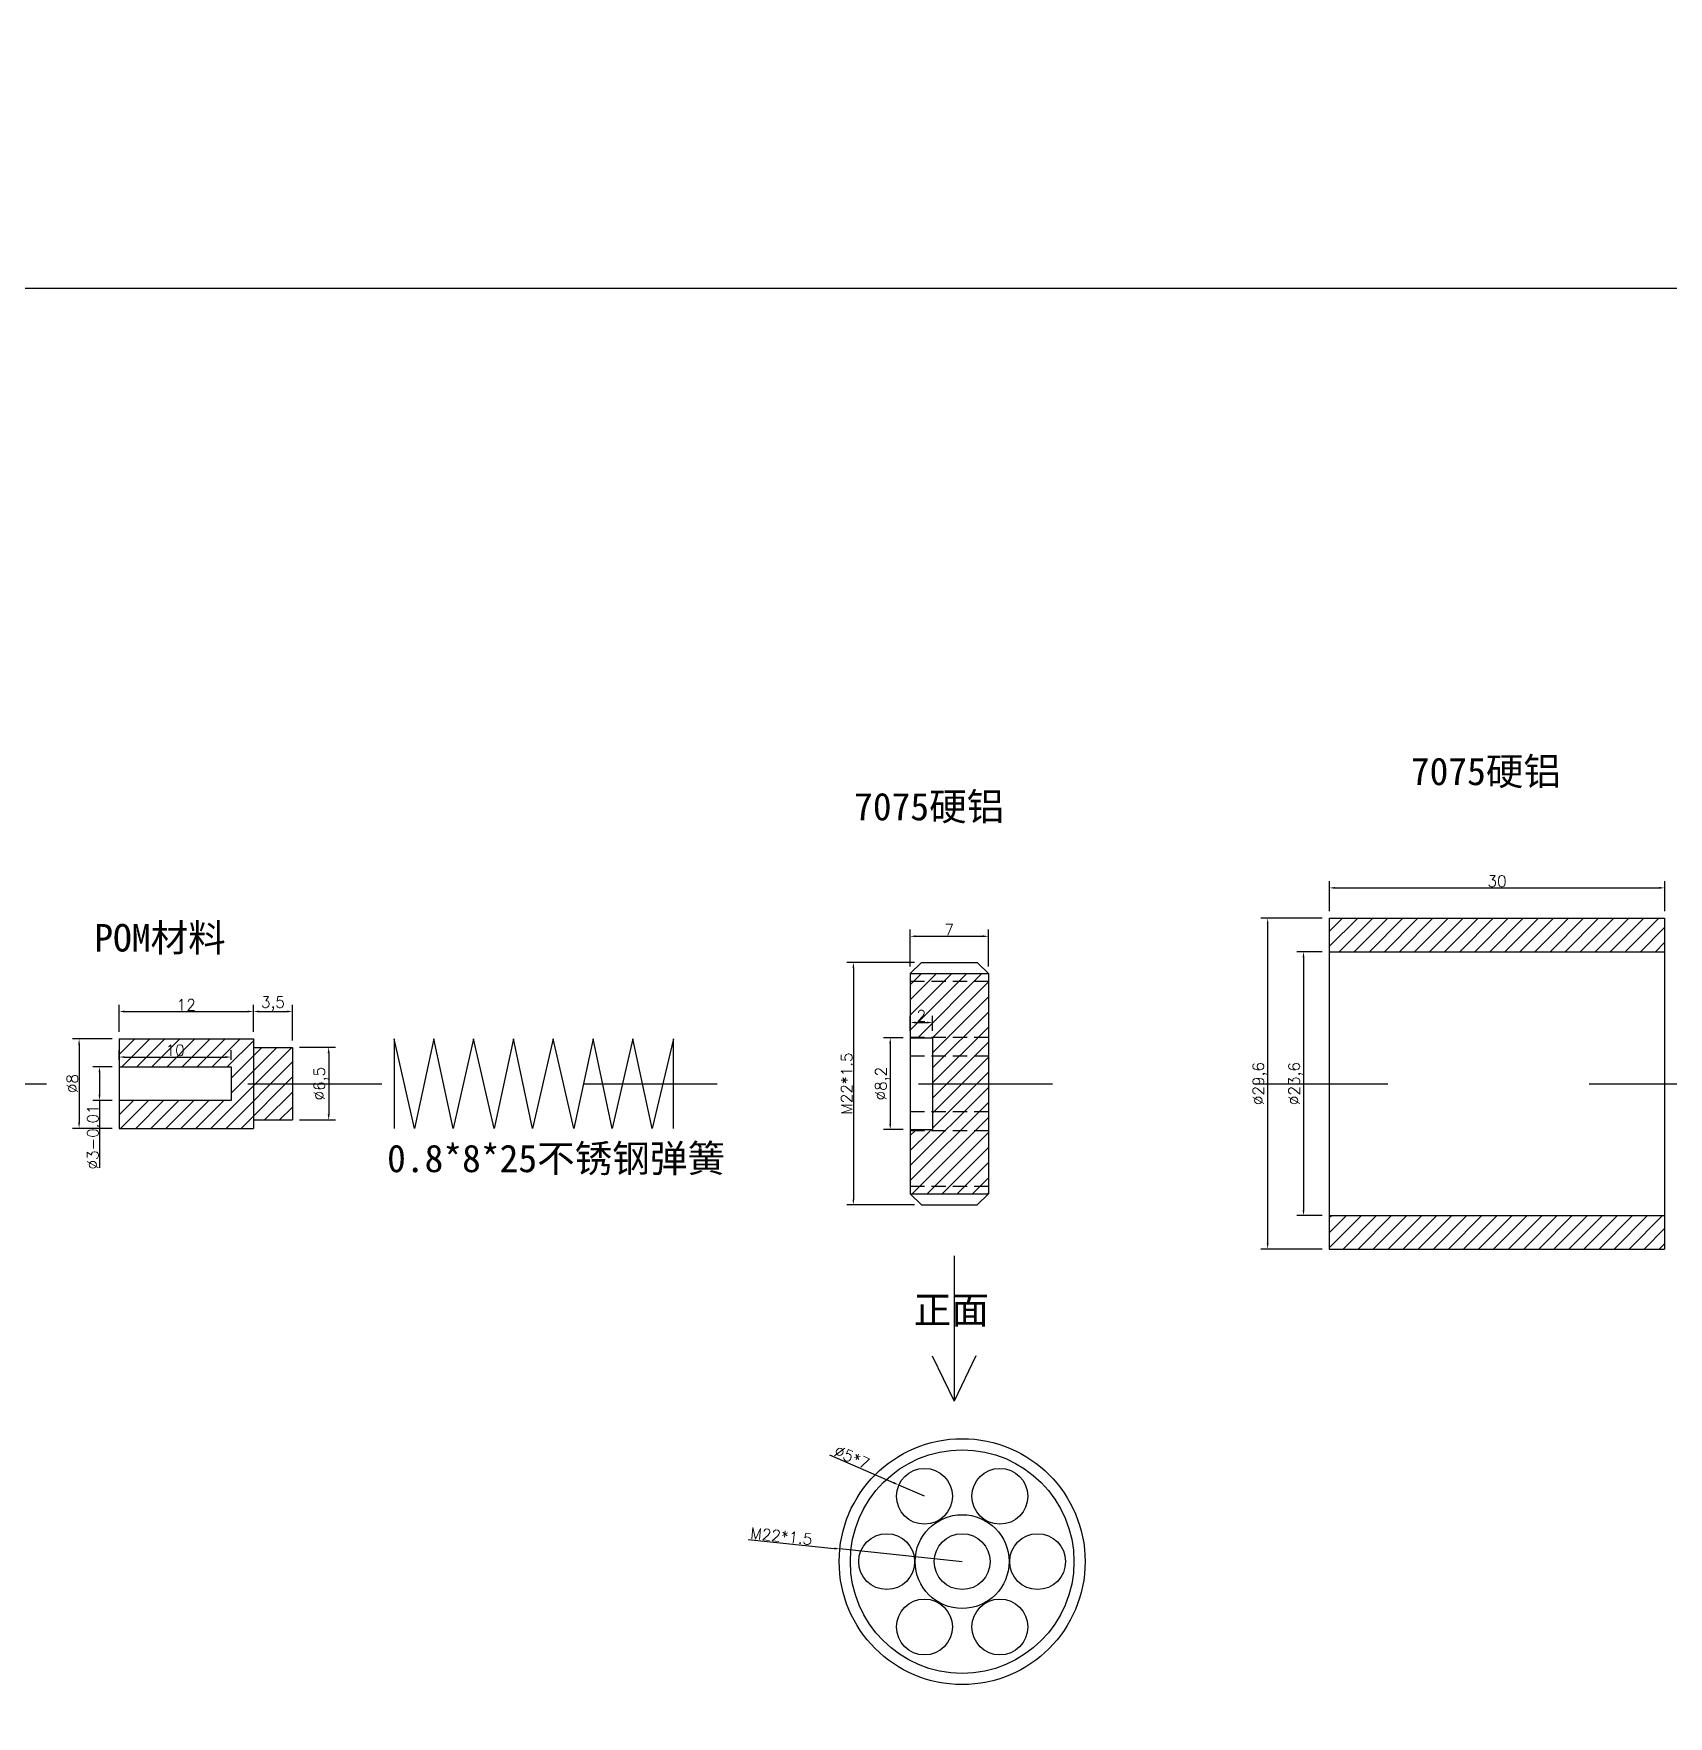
# Model space of a CAD drawing. Header units: millimetres. Extents: x 6817 to 10425, y -2870 to -164.
# Drawn here: x 9709.9 to 9856.1, y -1821.7 to -1671.2 of the extents above; entities that cross this region are included whole.
import ezdxf

# ---------------------------------------------------------------- set-up
doc = ezdxf.new("R2010")
doc.units = ezdxf.units.MM
doc.linetypes.add('ACAD_ISO03W100', pattern=[30, 12, -18])
doc.linetypes.add('HIDDEN', pattern=[9.525, 6.35, -3.175])
doc.layers.add('图层2', color=108, linetype='Continuous')
doc.styles.get("Standard").update_dxf_attribs({"font": 'txt', "bigfont": 'gbcbig.shx'})
doc.dimstyles.new('ISO-25', dxfattribs={"dimtxt": 1, "dimasz": 0.5, "dimexe": 0.6, "dimexo": 0.625, "dimgap": 0.1, "dimtad": 1, "dimtxsty": 'Standard', "dimcen": 2.5, "dimadec": 0, "dimazin": 0, "dimtfac": 1, "dimtmove": 0, "dimatfit": 3, "dimfxl": 1, "dimarcsym": 0})

# ---------------------------------------------------------------- blocks, each defined once
blk = doc.blocks.new('*D415')
at = {"layer": 'Defpoints', "color": 0, "linetype": 'ByBlock', "transparency": 16777216}
for p in [(9717.56, -1763.64), (9715.8, -1766.64), (9717.56, -1766.64)]:
    blk.add_point(p, dxfattribs=at)
at = {"layer": '图层2', "color": 0, "linetype": 'ByBlock', "lineweight": -2, "transparency": 16777216}
for p, q in [((9716.93, -1763.64), (9715.2, -1763.64)), ((9715.8, -1764.14), (9715.8, -1766.14)), ((9716.93, -1766.64), (9715.2, -1766.64)), ((9715.8, -1766.64), (9715.8, -1772.68))]:
    blk.add_line(p, q, dxfattribs=at)
at = {"layer": '图层2', "color": 0, "linetype": 'ByBlock', "transparency": 16777216}
for points in [[(9715.71, -1764.14), (9715.88, -1764.14), (9715.8, -1763.64)], [(9715.71, -1766.14), (9715.88, -1766.14), (9715.8, -1766.64)]]:
    blk.add_solid(points, dxfattribs=at)
at = {"layer": '图层2', "color": 0, "linetype": 'ByBlock', "transparency": 16777216, "insert": (9715.2, -1769.91), "char_height": 1, "attachment_point": 5, "rotation": 90}
blk.add_mtext('%%C3-0.01', dxfattribs=at)
blk = doc.blocks.new('*D416')
at = {"layer": 'Defpoints', "color": 0, "linetype": 'ByBlock', "transparency": 16777216}
for p in [(9717.56, -1761.14), (9713.97, -1769.14), (9717.56, -1769.14)]:
    blk.add_point(p, dxfattribs=at)
at = {"layer": '图层2', "color": 0, "linetype": 'ByBlock', "lineweight": -2, "transparency": 16777216}
for p, q in [((9716.93, -1761.14), (9713.37, -1761.14)), ((9713.97, -1761.64), (9713.97, -1768.64)), ((9716.93, -1769.14), (9713.37, -1769.14))]:
    blk.add_line(p, q, dxfattribs=at)
at = {"layer": '图层2', "color": 0, "linetype": 'ByBlock', "transparency": 16777216}
for points in [[(9713.89, -1761.64), (9714.05, -1761.64), (9713.97, -1761.14)], [(9713.89, -1768.64), (9714.05, -1768.64), (9713.97, -1769.14)]]:
    blk.add_solid(points, dxfattribs=at)
at = {"layer": '图层2', "color": 0, "linetype": 'ByBlock', "transparency": 16777216, "insert": (9713.37, -1765.14), "char_height": 1, "attachment_point": 5, "rotation": 90}
blk.add_mtext('%%C8', dxfattribs=at)
blk = doc.blocks.new('*D417')
at = {"layer": 'Defpoints', "color": 0, "linetype": 'ByBlock', "transparency": 16777216}
for p in [(9733.06, -1761.89), (9733.06, -1768.39), (9736.3, -1768.39)]:
    blk.add_point(p, dxfattribs=at)
at = {"layer": '图层2', "color": 0, "linetype": 'ByBlock', "lineweight": -2, "transparency": 16777216}
for p, q in [((9733.68, -1761.89), (9736.9, -1761.89)), ((9736.3, -1762.39), (9736.3, -1767.89)), ((9733.68, -1768.39), (9736.9, -1768.39))]:
    blk.add_line(p, q, dxfattribs=at)
at = {"layer": '图层2', "color": 0, "linetype": 'ByBlock', "transparency": 16777216}
for points in [[(9736.21, -1762.39), (9736.38, -1762.39), (9736.3, -1761.89)], [(9736.21, -1767.89), (9736.38, -1767.89), (9736.3, -1768.39)]]:
    blk.add_solid(points, dxfattribs=at)
at = {"layer": '图层2', "color": 0, "linetype": 'ByBlock', "transparency": 16777216, "insert": (9735.61, -1765.14), "char_height": 1, "attachment_point": 5, "rotation": 90}
blk.add_mtext('%%C6,5', dxfattribs=at)
blk = doc.blocks.new('*D418')
at = {"layer": 'Defpoints', "color": 0, "linetype": 'ByBlock', "transparency": 16777216}
for p in [(9729.56, -1758.69), (9717.56, -1761.14), (9729.56, -1761.14)]:
    blk.add_point(p, dxfattribs=at)
at = {"layer": '图层2', "color": 0, "linetype": 'ByBlock', "lineweight": -2, "transparency": 16777216}
for p, q in [((9717.56, -1760.52), (9717.56, -1758.09)), ((9729.56, -1760.52), (9729.56, -1758.09)), ((9718.06, -1758.69), (9729.06, -1758.69))]:
    blk.add_line(p, q, dxfattribs=at)
at = {"layer": '图层2', "color": 0, "linetype": 'ByBlock', "transparency": 16777216}
for points in [[(9718.06, -1758.6), (9718.06, -1758.77), (9717.56, -1758.69)], [(9729.06, -1758.6), (9729.06, -1758.77), (9729.56, -1758.69)]]:
    blk.add_solid(points, dxfattribs=at)
at = {"layer": '图层2', "color": 0, "linetype": 'ByBlock', "transparency": 16777216, "insert": (9723.56, -1758.09), "char_height": 1, "attachment_point": 5}
blk.add_mtext('12', dxfattribs=at)
blk = doc.blocks.new('*D419')
at = {"layer": 'Defpoints', "color": 0, "linetype": 'ByBlock', "transparency": 16777216}
for p in [(9733.06, -1758.69), (9729.56, -1761.14), (9733.06, -1761.89)]:
    blk.add_point(p, dxfattribs=at)
at = {"layer": '图层2', "color": 0, "linetype": 'ByBlock', "lineweight": -2, "transparency": 16777216}
for p, q in [((9729.56, -1760.52), (9729.56, -1758.09)), ((9733.06, -1761.27), (9733.06, -1758.09)), ((9730.06, -1758.69), (9732.56, -1758.69))]:
    blk.add_line(p, q, dxfattribs=at)
at = {"layer": '图层2', "color": 0, "linetype": 'ByBlock', "transparency": 16777216}
for points in [[(9730.06, -1758.6), (9730.06, -1758.77), (9729.56, -1758.69)], [(9732.56, -1758.6), (9732.56, -1758.77), (9733.06, -1758.69)]]:
    blk.add_solid(points, dxfattribs=at)
at = {"layer": '图层2', "color": 0, "linetype": 'ByBlock', "transparency": 16777216, "insert": (9731.31, -1758), "char_height": 1, "attachment_point": 5}
blk.add_mtext('3,5', dxfattribs=at)
blk = doc.blocks.new('*D420')
at = {"layer": 'Defpoints', "color": 0, "linetype": 'ByBlock', "transparency": 16777216}
for p in [(9727.56, -1762.76), (9717.56, -1763.64), (9727.56, -1763.64)]:
    blk.add_point(p, dxfattribs=at)
at = {"layer": '图层2', "color": 0, "linetype": 'ByBlock', "lineweight": -2, "transparency": 16777216}
for p, q in [((9717.56, -1763.02), (9717.56, -1762.16)), ((9718.06, -1762.76), (9727.06, -1762.76)), ((9727.56, -1763.02), (9727.56, -1762.16))]:
    blk.add_line(p, q, dxfattribs=at)
at = {"layer": '图层2', "color": 0, "linetype": 'ByBlock', "transparency": 16777216}
for points in [[(9718.06, -1762.68), (9718.06, -1762.85), (9717.56, -1762.76)], [(9727.06, -1762.68), (9727.06, -1762.85), (9727.56, -1762.76)]]:
    blk.add_solid(points, dxfattribs=at)
at = {"layer": '图层2', "color": 0, "linetype": 'ByBlock', "transparency": 16777216, "insert": (9722.56, -1762.16), "char_height": 1, "attachment_point": 5}
blk.add_mtext('10', dxfattribs=at)
blk = doc.blocks.new('*D421')
at = {"layer": 'Defpoints', "color": 0, "linetype": 'ByBlock', "transparency": 16777216}
for p in [(9825.82, -1750.34), (9820.3, -1779.94), (9825.82, -1779.94)]:
    blk.add_point(p, dxfattribs=at)
at = {"layer": '图层2', "color": 0, "linetype": 'ByBlock', "lineweight": -2, "transparency": 16777216}
for p, q in [((9825.19, -1750.34), (9819.7, -1750.34)), ((9820.3, -1750.84), (9820.3, -1779.44)), ((9825.19, -1779.94), (9819.7, -1779.94))]:
    blk.add_line(p, q, dxfattribs=at)
at = {"layer": '图层2', "color": 0, "linetype": 'ByBlock', "transparency": 16777216}
for points in [[(9820.22, -1750.84), (9820.38, -1750.84), (9820.3, -1750.34)], [(9820.22, -1779.44), (9820.38, -1779.44), (9820.3, -1779.94)]]:
    blk.add_solid(points, dxfattribs=at)
at = {"layer": '图层2', "color": 0, "linetype": 'ByBlock', "transparency": 16777216, "insert": (9819.62, -1765.14), "char_height": 1, "attachment_point": 5, "rotation": 90}
blk.add_mtext('%%C29,6', dxfattribs=at)
blk = doc.blocks.new('*D422')
at = {"layer": 'Defpoints', "color": 0, "linetype": 'ByBlock', "transparency": 16777216}
for p in [(9825.82, -1753.34), (9823.51, -1776.94), (9825.82, -1776.94)]:
    blk.add_point(p, dxfattribs=at)
at = {"layer": '图层2', "color": 0, "linetype": 'ByBlock', "lineweight": -2, "transparency": 16777216}
for p, q in [((9825.19, -1753.34), (9822.91, -1753.34)), ((9823.51, -1753.84), (9823.51, -1776.44)), ((9825.19, -1776.94), (9822.91, -1776.94))]:
    blk.add_line(p, q, dxfattribs=at)
at = {"layer": '图层2', "color": 0, "linetype": 'ByBlock', "transparency": 16777216}
for points in [[(9823.42, -1753.84), (9823.59, -1753.84), (9823.51, -1753.34)], [(9823.42, -1776.44), (9823.59, -1776.44), (9823.51, -1776.94)]]:
    blk.add_solid(points, dxfattribs=at)
at = {"layer": '图层2', "color": 0, "linetype": 'ByBlock', "transparency": 16777216, "insert": (9822.82, -1765.14), "char_height": 1, "attachment_point": 5, "rotation": 90}
blk.add_mtext('%%C23,6', dxfattribs=at)
blk = doc.blocks.new('*D423')
at = {"layer": 'Defpoints', "color": 0, "linetype": 'ByBlock', "transparency": 16777216}
for p in [(9855.82, -1747.63), (9825.82, -1750.34), (9855.82, -1750.34)]:
    blk.add_point(p, dxfattribs=at)
at = {"layer": '图层2', "color": 0, "linetype": 'ByBlock', "lineweight": -2, "transparency": 16777216}
for p, q in [((9825.82, -1749.72), (9825.82, -1747.03)), ((9826.32, -1747.63), (9855.32, -1747.63)), ((9855.82, -1749.72), (9855.82, -1747.03))]:
    blk.add_line(p, q, dxfattribs=at)
at = {"layer": '图层2', "color": 0, "linetype": 'ByBlock', "transparency": 16777216}
for points in [[(9826.32, -1747.54), (9826.32, -1747.71), (9825.82, -1747.63)], [(9855.32, -1747.54), (9855.32, -1747.71), (9855.82, -1747.63)]]:
    blk.add_solid(points, dxfattribs=at)
at = {"layer": '图层2', "color": 0, "linetype": 'ByBlock', "transparency": 16777216, "insert": (9840.82, -1747.03), "char_height": 1, "attachment_point": 5}
blk.add_mtext('30', dxfattribs=at)
blk = doc.blocks.new('*D541')
at = {"layer": 'Defpoints', "color": 0, "linetype": 'ByBlock', "transparency": 16777216}
for p in [(9789.32, -1754.29), (9783.24, -1775.99), (9789.32, -1775.99)]:
    blk.add_point(p, dxfattribs=at)
at = {"layer": '图层2', "color": 0, "linetype": 'ByBlock', "lineweight": -2, "transparency": 16777216}
for p, q in [((9788.7, -1754.29), (9782.64, -1754.29)), ((9783.24, -1754.79), (9783.24, -1775.49)), ((9788.7, -1775.99), (9782.64, -1775.99))]:
    blk.add_line(p, q, dxfattribs=at)
at = {"layer": '图层2', "color": 0, "linetype": 'ByBlock', "transparency": 16777216}
for points in [[(9783.16, -1754.79), (9783.32, -1754.79), (9783.24, -1754.29)], [(9783.16, -1775.49), (9783.32, -1775.49), (9783.24, -1775.99)]]:
    blk.add_solid(points, dxfattribs=at)
at = {"layer": '图层2', "color": 0, "linetype": 'ByBlock', "transparency": 16777216, "insert": (9782.64, -1765.14), "char_height": 1, "attachment_point": 5, "rotation": 90}
blk.add_mtext('M22*1.5', dxfattribs=at)
blk = doc.blocks.new('*D542')
at = {"layer": 'Defpoints', "color": 0, "linetype": 'ByBlock', "transparency": 16777216}
for p in [(9795.32, -1751.96), (9788.32, -1755.29), (9795.32, -1755.29)]:
    blk.add_point(p, dxfattribs=at)
at = {"layer": '图层2', "color": 0, "linetype": 'ByBlock', "lineweight": -2, "transparency": 16777216}
for p, q in [((9788.32, -1754.67), (9788.32, -1751.36)), ((9788.82, -1751.96), (9794.82, -1751.96)), ((9795.32, -1754.67), (9795.32, -1751.36))]:
    blk.add_line(p, q, dxfattribs=at)
at = {"layer": '图层2', "color": 0, "linetype": 'ByBlock', "transparency": 16777216}
for points in [[(9788.82, -1751.87), (9788.82, -1752.04), (9788.32, -1751.96)], [(9794.82, -1751.87), (9794.82, -1752.04), (9795.32, -1751.96)]]:
    blk.add_solid(points, dxfattribs=at)
at = {"layer": '图层2', "color": 0, "linetype": 'ByBlock', "transparency": 16777216, "insert": (9791.82, -1751.36), "char_height": 1, "attachment_point": 5}
blk.add_mtext('7', dxfattribs=at)
blk = doc.blocks.new('*D298')
at = {"layer": 'Defpoints', "color": 0, "linetype": 'ByBlock', "transparency": 16777216}
for p in [(9782.03, -1806.77), (9792.97, -1807.91)]:
    blk.add_point(p, dxfattribs=at)
at = {"layer": '图层2', "color": 0, "linetype": 'ByBlock', "lineweight": -2, "transparency": 16777216}
for p, q in [((9773.82, -1805.93), (9781.53, -1806.72)), ((9792.97, -1807.91), (9782.03, -1806.77))]:
    blk.add_line(p, q, dxfattribs=at)
at = {"layer": '图层2', "color": 0, "linetype": 'ByBlock', "transparency": 16777216}
blk.add_solid([(9781.54, -1806.64), (9781.52, -1806.81), (9782.03, -1806.77)], dxfattribs=at)
at = {"layer": '图层2', "color": 0, "linetype": 'ByBlock', "transparency": 16777216, "insert": (9776.8, -1805.63), "char_height": 1, "attachment_point": 5, "rotation": 354.0958}
blk.add_mtext('M22*1.5', dxfattribs=at)
blk = doc.blocks.new('*D299')
at = {"layer": 'Defpoints', "color": 0, "linetype": 'ByBlock', "transparency": 16777216}
for p in [(9787.31, -1801.06), (9789.6, -1802.06)]:
    blk.add_point(p, dxfattribs=at)
at = {"layer": '图层2', "color": 0, "linetype": 'ByBlock', "lineweight": -2, "transparency": 16777216}
for p, q in [((9781.09, -1798.34), (9786.85, -1800.86)), ((9789.6, -1802.06), (9787.31, -1801.06))]:
    blk.add_line(p, q, dxfattribs=at)
at = {"layer": '图层2', "color": 0, "linetype": 'ByBlock', "transparency": 16777216}
blk.add_solid([(9786.88, -1800.78), (9786.81, -1800.93), (9787.31, -1801.06)], dxfattribs=at)
at = {"layer": '图层2', "color": 0, "linetype": 'ByBlock', "transparency": 16777216, "insert": (9783.11, -1798.57), "char_height": 1, "attachment_point": 5, "rotation": 336.3814}
blk.add_mtext('%%C5*7', dxfattribs=at)
blk = doc.blocks.new('*D543')
at = {"layer": 'Defpoints', "color": 0, "linetype": 'ByBlock', "transparency": 16777216}
for p in [(9790.32, -1759.67), (9788.32, -1761.04), (9790.32, -1761.04)]:
    blk.add_point(p, dxfattribs=at)
at = {"layer": '图层2', "color": 0, "linetype": 'ByBlock', "lineweight": -2, "transparency": 16777216}
for p, q in [((9788.32, -1760.42), (9788.32, -1759.07)), ((9788.82, -1759.67), (9789.82, -1759.67)), ((9790.32, -1760.42), (9790.32, -1759.07))]:
    blk.add_line(p, q, dxfattribs=at)
at = {"layer": '图层2', "color": 0, "linetype": 'ByBlock', "transparency": 16777216}
for points in [[(9788.82, -1759.59), (9788.82, -1759.76), (9788.32, -1759.67)], [(9789.82, -1759.59), (9789.82, -1759.76), (9790.32, -1759.67)]]:
    blk.add_solid(points, dxfattribs=at)
at = {"layer": '图层2', "color": 0, "linetype": 'ByBlock', "transparency": 16777216, "insert": (9789.32, -1759.07), "char_height": 1, "attachment_point": 5}
blk.add_mtext('2', dxfattribs=at)
blk = doc.blocks.new('*D544')
at = {"layer": 'Defpoints', "color": 0, "linetype": 'ByBlock', "transparency": 16777216}
for p in [(9788.32, -1761.04), (9786.54, -1769.24), (9788.32, -1769.24)]:
    blk.add_point(p, dxfattribs=at)
at = {"layer": '图层2', "color": 0, "linetype": 'ByBlock', "lineweight": -2, "transparency": 16777216}
for p, q in [((9787.7, -1761.04), (9785.94, -1761.04)), ((9786.54, -1761.54), (9786.54, -1768.74)), ((9787.7, -1769.24), (9785.94, -1769.24))]:
    blk.add_line(p, q, dxfattribs=at)
at = {"layer": '图层2', "color": 0, "linetype": 'ByBlock', "transparency": 16777216}
for points in [[(9786.45, -1761.54), (9786.62, -1761.54), (9786.54, -1761.04)], [(9786.45, -1768.74), (9786.62, -1768.74), (9786.54, -1769.24)]]:
    blk.add_solid(points, dxfattribs=at)
at = {"layer": '图层2', "color": 0, "linetype": 'ByBlock', "transparency": 16777216, "insert": (9785.85, -1765.14), "char_height": 1, "attachment_point": 5, "rotation": 90}
blk.add_mtext('%%C8,2', dxfattribs=at)
blk = doc.blocks.new('*D2126')
at = {"layer": 'Defpoints', "color": 0, "linetype": 'ByBlock'}
for p in [(10223.66, -339.2), (10223.66, -344.88), (10247.6, -344.88)]:
    blk.add_point(p, dxfattribs=at)
at = {"layer": 'Defpoints', "color": 0, "linetype": 'ByBlock', "transparency": 16777216}
for p in [(8490.81, -2490.52), (8490.81, -2500.59), (8495.81, -2500.59)]:
    blk.add_point(p, dxfattribs=at)
at = {"layer": '图层2', "color": 0, "linetype": 'ByBlock', "lineweight": -2}
for p, q in [((10224.28, -339.2), (10248.2, -339.2)), ((10247.6, -339.7), (10247.6, -344.38)), ((10224.28, -344.88), (10248.2, -344.88))]:
    blk.add_line(p, q, dxfattribs=at)
at = {"layer": '图层2', "color": 0, "linetype": 'ByBlock', "lineweight": -2, "transparency": 16777216}
for p, q in [((8490.81, -2499.97), (8490.81, -2489.92)), ((8495.81, -2499.97), (8495.81, -2489.92)), ((8495.31, -2490.52), (8491.31, -2490.52))]:
    blk.add_line(p, q, dxfattribs=at)
at = {"layer": '图层2', "color": 0, "linetype": 'ByBlock'}
for points in [[(10247.52, -339.7), (10247.69, -339.7), (10247.6, -339.2)], [(10247.52, -344.38), (10247.69, -344.38), (10247.6, -344.88)]]:
    blk.add_solid(points, dxfattribs=at)
at = {"layer": '图层2', "color": 0, "linetype": 'ByBlock', "transparency": 16777216}
for points in [[(8491.31, -2490.44), (8491.31, -2490.6), (8490.81, -2490.52)], [(8495.31, -2490.44), (8495.31, -2490.6), (8495.81, -2490.52)]]:
    blk.add_solid(points, dxfattribs=at)
at = {"layer": '图层2', "color": 0, "linetype": 'ByBlock', "insert": (10246.92, -342.04), "char_height": 1, "attachment_point": 5, "rotation": 90}
blk.add_mtext('5,67', dxfattribs=at)
at = {"layer": '图层2', "color": 0, "linetype": 'ByBlock', "transparency": 16777216, "insert": (8493.31, -2489.17), "char_height": 2.5, "attachment_point": 5}
blk.add_mtext('5', dxfattribs=at)
blk = doc.blocks.new('*D2131')
at = {"layer": 'Defpoints', "color": 0, "linetype": 'ByBlock'}
for p in [(10232.06, -998.37), (10223.18, -1004.37), (10232.05, -1004.37), (8546.57, -2519.73), (8541.76, -2524.11), (8546.57, -2524.11)]:
    blk.add_point(p, dxfattribs=at)
at = {"layer": '图层2', "color": 0, "linetype": 'ByBlock', "lineweight": -2}
for p, q in [((10231.43, -998.37), (10222.58, -998.37)), ((10223.18, -998.87), (10223.18, -1003.87)), ((10231.42, -1004.37), (10222.58, -1004.37)), ((8545.95, -2519.73), (8541.16, -2519.73)), ((8541.76, -2520.23), (8541.76, -2523.61)), ((8545.95, -2524.11), (8541.16, -2524.11))]:
    blk.add_line(p, q, dxfattribs=at)
at = {"layer": '图层2', "color": 0, "linetype": 'ByBlock'}
for points in [[(10223.1, -998.87), (10223.27, -998.87), (10223.18, -998.37)], [(10223.1, -1003.87), (10223.27, -1003.87), (10223.18, -1004.37)], [(8541.68, -2520.23), (8541.85, -2520.23), (8541.76, -2519.73)], [(8541.68, -2523.61), (8541.85, -2523.61), (8541.76, -2524.11)]]:
    blk.add_solid(points, dxfattribs=at)
at = {"layer": '图层2', "color": 0, "linetype": 'ByBlock', "char_height": 1, "attachment_point": 5, "rotation": 90}
for s, insert in [('6', (10222.58, -1001.37)), ('4,38', (8541.08, -2521.92))]:
    blk.add_mtext(s, dxfattribs=dict(at, insert=insert))
blk = doc.blocks.new('*D2135')
at = {"layer": 'Defpoints', "color": 0, "linetype": 'ByBlock'}
for p in [(10217.81, -308.87), (10215.31, -322.35), (10217.81, -322.35), (8520.7, -2501.9), (8521.92, -2501.88), (8521.32, -2502.94), (8534.07, -2513.08), (8534.07, -2513.08)]:
    blk.add_point(p, dxfattribs=at)
at = {"layer": '图层2', "color": 0, "linetype": 'ByBlock', "lineweight": -2}
for p, q in [((10215.31, -321.73), (10215.31, -308.27)), ((10217.81, -321.73), (10217.81, -308.27)), ((10215.81, -308.87), (10217.31, -308.87)), ((8521.6, -2500.9), (8522.67, -2499.8)), ((8520.84, -2502.55), (8519.96, -2501.85)), ((8521.46, -2501.45), (8520.82, -2500.86))]:
    blk.add_line(p, q, dxfattribs=at)
for start, end in [(138.9369, 139.8318), (135.6492, 137.293)]:
    blk.add_arc((8534.07, -2513.08), 17.43, start, end, dxfattribs=at)
at = {"layer": '图层2', "color": 0, "linetype": 'ByBlock'}
for points in [[(10215.81, -308.79), (10215.81, -308.96), (10215.31, -308.87)], [(10217.31, -308.79), (10217.31, -308.96), (10217.81, -308.87)], [(8520.81, -2501.89), (8520.68, -2501.79), (8520.43, -2502.23)], [(8520.86, -2501.58), (8520.99, -2501.69), (8521.26, -2501.26)]]:
    blk.add_solid(points, dxfattribs=at)
at = {"layer": '图层2', "color": 0, "linetype": 'ByBlock', "insert": (10216.56, -308.19), "char_height": 1, "attachment_point": 5}
blk.add_mtext('2,5', dxfattribs=at)
at = {"layer": '图层2', "color": 0, "linetype": 'ByBlock', "insert": (8521.71, -2499.93), "char_height": 1, "attachment_point": 5, "rotation": 45.6492}
blk.add_mtext('4°', dxfattribs=at)
blk = doc.blocks.new('*D2136')
at = {"layer": 'Defpoints', "color": 0, "linetype": 'ByBlock'}
for p in [(10215.31, -305.16), (10187.99, -322.35), (10215.31, -322.35), (8518.44, -2501.94), (8521.32, -2502.94), (8518.95, -2504.56), (8534.07, -2513.08), (8534.07, -2513.08)]:
    blk.add_point(p, dxfattribs=at)
at = {"layer": '图层2', "color": 0, "linetype": 'ByBlock', "lineweight": -2}
for p, q in [((10187.99, -321.73), (10187.99, -304.56)), ((10188.49, -305.16), (10214.81, -305.16)), ((10215.31, -321.73), (10215.31, -304.56)), ((8520.84, -2502.55), (8518.59, -2500.76)), ((8518.41, -2504.25), (8516.83, -2503.36))]:
    blk.add_line(p, q, dxfattribs=at)
blk.add_arc((8534.07, -2513.08), 19.19, 142.9688, 149.0795, dxfattribs=at)
at = {"layer": '图层2', "color": 0, "linetype": 'ByBlock'}
for points in [[(10188.49, -305.08), (10188.49, -305.24), (10187.99, -305.16)], [(10214.81, -305.08), (10214.81, -305.24), (10215.31, -305.16)], [(8518.68, -2501.48), (8518.81, -2501.58), (8519.06, -2501.13)], [(8517.68, -2503.27), (8517.53, -2503.18), (8517.35, -2503.66)]]:
    blk.add_solid(points, dxfattribs=at)
at = {"layer": '图层2', "color": 0, "linetype": 'ByBlock', "insert": (10201.65, -304.48), "char_height": 1, "attachment_point": 5}
blk.add_mtext('27,32', dxfattribs=at)
at = {"layer": '图层2', "color": 0, "linetype": 'ByBlock', "insert": (8517.66, -2502.03), "char_height": 1, "attachment_point": 5, "rotation": 56.0242}
blk.add_mtext('9°', dxfattribs=at)
blk = doc.blocks.new('*D2137')
at = {"layer": 'Defpoints', "color": 0, "linetype": 'ByBlock'}
for p in [(9807.81, -699.52), (9815.71, -699.52), (9807.81, -703.52), (8553.1, -2503.25), (8547.37, -2503.69), (8549.02, -2506.63), (8534.07, -2513.08), (8534.07, -2513.08)]:
    blk.add_point(p, dxfattribs=at)
at = {"layer": '图层2', "color": 0, "linetype": 'ByBlock', "lineweight": -2}
for p, q in [((9808.44, -699.52), (9816.31, -699.52)), ((9815.71, -703.02), (9815.71, -700.02)), ((9808.44, -703.52), (9816.31, -703.52)), ((8547.88, -2503.33), (8552.06, -2500.38)), ((8549.59, -2506.38), (8554.29, -2504.35))]:
    blk.add_line(p, q, dxfattribs=at)
blk.add_arc((8534.07, -2513.08), 21.43, 24.6901, 33.8883, dxfattribs=at)
at = {"layer": '图层2', "color": 0, "linetype": 'ByBlock'}
for points in [[(9815.63, -700.02), (9815.8, -700.02), (9815.71, -699.52)], [(9815.63, -703.02), (9815.8, -703.02), (9815.71, -703.52)], [(8551.78, -2501.18), (8551.92, -2501.09), (8551.57, -2500.72)], [(8553.61, -2504.1), (8553.46, -2504.17), (8553.74, -2504.59)]]:
    blk.add_solid(points, dxfattribs=at)
at = {"layer": '图层2', "color": 0, "linetype": 'ByBlock', "char_height": 1, "attachment_point": 5}
for s, insert, rotation in [('4', (9815.11, -701.52), 90), ('12°', (8553.28, -2502.31), 299.2892)]:
    blk.add_mtext(s, dxfattribs=dict(at, insert=insert, rotation=rotation))
blk = doc.blocks.new('*D2138')
at = {"layer": 'Defpoints', "color": 0, "linetype": 'ByBlock'}
for p in [(10222.99, -1057.99), (10220.99, -1061.58), (10222.99, -1061.58), (8548.61, -2494.31), (8561.47, -2494.31), (8561.47, -2496.24)]:
    blk.add_point(p, dxfattribs=at)
at = {"layer": '图层2', "color": 0, "linetype": 'ByBlock', "lineweight": -2}
for p, q in [((10220.99, -1060.96), (10220.99, -1057.39)), ((10221.49, -1057.99), (10222.49, -1057.99)), ((10222.99, -1060.96), (10222.99, -1057.39)), ((8548.61, -2494.94), (8548.61, -2496.84)), ((8561.47, -2494.94), (8561.47, -2496.84)), ((8549.11, -2496.24), (8560.97, -2496.24))]:
    blk.add_line(p, q, dxfattribs=at)
at = {"layer": '图层2', "color": 0, "linetype": 'ByBlock'}
for points in [[(10221.49, -1057.9), (10221.49, -1058.07), (10220.99, -1057.99)], [(10222.49, -1057.9), (10222.49, -1058.07), (10222.99, -1057.99)], [(8549.11, -2496.15), (8549.11, -2496.32), (8548.61, -2496.24)], [(8560.97, -2496.15), (8560.97, -2496.32), (8561.47, -2496.24)]]:
    blk.add_solid(points, dxfattribs=at)
at = {"layer": '图层2', "color": 0, "linetype": 'ByBlock', "char_height": 1, "attachment_point": 5}
for s, insert in [('2', (10221.99, -1057.39)), ('12,86', (8555.04, -2495.55))]:
    blk.add_mtext(s, dxfattribs=dict(at, insert=insert))
blk = doc.blocks.new('*D2182')
at = {"layer": 'Defpoints', "color": 0, "linetype": 'ByBlock'}
for p in [(9769.11, -1256.58), (9769.11, -1277.58), (9805.21, -1277.58), (9044.3, -2421.38), (8495.81, -2452.39), (9044.3, -2517.79)]:
    blk.add_point(p, dxfattribs=at)
at = {"layer": '图层2', "color": 0, "linetype": 'ByBlock', "lineweight": -2}
for p, q in [((9769.74, -1256.58), (9805.81, -1256.58)), ((9805.21, -1257.08), (9805.21, -1277.08)), ((9769.74, -1277.58), (9805.81, -1277.58)), ((8495.81, -2451.76), (8495.81, -2420.78)), ((9044.3, -2517.17), (9044.3, -2420.78)), ((8496.31, -2421.38), (9043.8, -2421.38))]:
    blk.add_line(p, q, dxfattribs=at)
at = {"layer": '图层2', "color": 0, "linetype": 'ByBlock'}
for points in [[(9805.13, -1257.08), (9805.3, -1257.08), (9805.21, -1256.58)], [(9805.13, -1277.08), (9805.3, -1277.08), (9805.21, -1277.58)], [(8496.31, -2421.3), (8496.31, -2421.47), (8495.81, -2421.38)], [(9043.8, -2421.3), (9043.8, -2421.47), (9044.3, -2421.38)]]:
    blk.add_solid(points, dxfattribs=at)
at = {"layer": '图层2', "color": 0, "linetype": 'ByBlock', "insert": (9804.61, -1267.08), "char_height": 1, "attachment_point": 5, "rotation": 90}
blk.add_mtext('21', dxfattribs=at)
at = {"layer": '图层2', "color": 0, "linetype": 'ByBlock', "insert": (8770.06, -2420.7), "char_height": 1, "attachment_point": 5}
blk.add_mtext('548,49', dxfattribs=at)

msp = doc.modelspace()

# ---------------------------------------------------------------- hatches: boundary and pattern name
at = {"layer": '图层2', "linetype": 'ByBlock'}
h = msp.add_hatch(dxfattribs=at)
h.set_pattern_fill('ANSI31', color=4, scale=0.3)
h.set_pattern_definition([(45, (7280.6932, -1069.1562), (-0.6735192, 0.6735192), [])])
h.paths.add_polyline_path([(9855.817, -1750.344), (9825.817, -1750.344), (9825.817, -1753.344), (9855.817, -1753.344)])
h.paths.add_polyline_path([(9855.817, -1776.944), (9825.817, -1776.944), (9825.817, -1779.944), (9855.817, -1779.944)])
h = msp.add_hatch(dxfattribs=at)
h.set_pattern_fill('ANSI31', color=4, scale=0.3)
h.set_pattern_definition([(45, (8850.3625, 285.3793), (-0.6735192, 0.6735192), [])])
h.paths.add_polyline_path([(9795.325, -1755.294), (9788.325, -1755.294), (9788.325, -1755.969), (9795.325, -1755.969)])
h.paths.add_polyline_path([(9795.325, -1755.969), (9788.325, -1755.969), (9788.325, -1760.969), (9795.325, -1760.969)])
h.paths.add_polyline_path([(9795.325, -1762.644), (9790.325, -1762.644), (9790.325, -1760.969), (9795.325, -1760.969)])
h.paths.add_polyline_path([(9795.325, -1762.644), (9790.325, -1762.644), (9790.325, -1765.144), (9795.325, -1765.144)])
h.paths.add_polyline_path([(9795.325, -1765.144), (9790.325, -1765.144), (9790.325, -1767.644), (9795.325, -1767.644)])
h.paths.add_polyline_path([(9795.325, -1767.644), (9790.325, -1767.644), (9790.325, -1769.319), (9795.325, -1769.319)])
h.paths.add_polyline_path([(9795.325, -1769.319), (9790.325, -1769.319), (9788.325, -1769.319), (9788.325, -1774.319), (9795.325, -1774.319)])
h.paths.add_polyline_path([(9795.325, -1774.319), (9788.325, -1774.319), (9788.325, -1774.994), (9795.325, -1774.994)])
h = msp.add_hatch(dxfattribs=at)
h.set_pattern_fill('ANSI31', color=4, scale=0.3)
h.set_pattern_definition([(45, (7563.1747, 821.9623), (-0.6735192, 0.6735192), [])])
h.paths.add_polyline_path([(9733.06, -1765.144), (9729.56, -1765.144), (9729.56, -1768.394), (9733.06, -1768.394)])
h.paths.add_polyline_path([(9733.06, -1761.894), (9729.56, -1761.894), (9729.56, -1765.144), (9733.06, -1765.144)])
h.paths.add_polyline_path([(9727.56, -1765.144), (9727.56, -1766.644), (9717.56, -1766.644), (9717.56, -1769.144), (9729.56, -1769.144), (9729.56, -1765.144)])
h.paths.add_polyline_path([(9717.56, -1763.644), (9727.56, -1763.644), (9727.56, -1765.144), (9729.56, -1765.144), (9729.56, -1761.144), (9717.56, -1761.144)])

# ---------------------------------------------------------------- linework, layer by layer
at = {"color": 1, "linetype": 'ACAD_ISO03W100'}
msp.add_line((9579.066, -1765.144), (10040.413, -1765.144), dxfattribs=at)
at = {"layer": '图层2', "color": 2, "linetype": 'ByBlock'}
for p, q in [((10175.615, -1694.006), (9494.427, -1694.006)), ((9788.325, -1755.294), (9788.325, -1774.994)), ((9788.325, -1755.294), (9795.325, -1755.294)), ((9795.325, -1755.294), (9795.325, -1774.994)), ((9788.325, -1761.044), (9790.325, -1761.044)), ((9790.325, -1761.044), (9790.325, -1769.244)), ((9788.325, -1769.244), (9790.325, -1769.244)), ((9788.325, -1774.994), (9795.325, -1774.994))]:
    msp.add_line(p, q, dxfattribs=at)
at = {"layer": '图层2', "color": 6, "linetype": 'ByBlock'}
for p, q in [((9825.817, -1750.344), (9855.817, -1750.344)), ((9825.817, -1750.344), (9825.817, -1779.944)), ((9855.817, -1750.344), (9855.817, -1779.944)), ((9825.817, -1753.344), (9855.817, -1753.344)), ((9825.817, -1776.944), (9855.817, -1776.944)), ((9825.817, -1779.944), (9855.817, -1779.944))]:
    msp.add_line(p, q, dxfattribs=at)
at = {"layer": '图层2', "color": 4, "linetype": 'ByBlock'}
for p, q in [((9788.325, -1755.294), (9789.325, -1754.294)), ((9789.325, -1754.294), (9794.325, -1754.294)), ((9795.325, -1755.294), (9794.325, -1754.294)), ((9788.325, -1774.994), (9789.325, -1775.994)), ((9789.325, -1775.994), (9794.325, -1775.994)), ((9794.325, -1775.994), (9795.325, -1774.994))]:
    msp.add_line(p, q, dxfattribs=at)
at = {"layer": '图层2', "color": 1, "linetype": 'HIDDEN', "ltscale": 0.2}
for p, q in [((9788.325, -1755.969), (9795.325, -1755.969)), ((9788.325, -1760.969), (9795.325, -1760.969)), ((9788.325, -1762.644), (9795.325, -1762.644)), ((9788.325, -1767.644), (9795.325, -1767.644)), ((9788.325, -1769.319), (9795.325, -1769.319)), ((9788.325, -1774.319), (9795.325, -1774.319))]:
    msp.add_line(p, q, dxfattribs=at)
at = {"layer": '图层2', "color": 1, "linetype": 'ByBlock'}
for p, q in [((9717.56, -1761.144), (9729.56, -1761.144)), ((9717.56, -1761.144), (9717.56, -1769.144)), ((9729.56, -1761.144), (9729.56, -1769.144)), ((9729.56, -1761.894), (9733.06, -1761.894)), ((9733.06, -1761.894), (9733.06, -1768.394)), ((9717.56, -1763.644), (9727.56, -1763.644)), ((9727.56, -1763.644), (9727.56, -1766.644)), ((9727.56, -1766.644), (9717.56, -1766.644)), ((9729.56, -1768.394), (9733.06, -1768.394)), ((9717.56, -1769.144), (9729.56, -1769.144))]:
    msp.add_line(p, q, dxfattribs=at)
at = {"layer": '图层2', "color": 3, "linetype": 'ByBlock'}
for p in [(9792.252, -1780.535), (9790.296, -1789.488), (9794.208, -1789.488)]:
    msp.add_line(p, (9792.252, -1793.545), dxfattribs=at)
at = {"layer": '图层2', "color": 2, "linetype": 'ByBlock'}
msp.add_lwpolyline([(9767.144, -1769.144), (9767.144, -1761.144), (9765.225, -1769.144), (9763.509, -1761.144), (9761.665, -1769.144), (9759.948, -1761.144), (9758.231, -1769.144), (9756.387, -1761.144), (9754.543, -1769.144), (9752.826, -1761.144), (9751.11, -1769.144), (9749.266, -1761.144), (9747.422, -1769.144), (9745.705, -1761.144), (9743.988, -1769.144), (9742.144, -1761.144), (9742.144, -1769.144)], dxfattribs=at)
at = {"layer": '图层2', "color": 4, "linetype": 'ByBlock'}
msp.add_circle((9792.971, -1807.906), 11, dxfattribs=at)
at = {"layer": '图层2', "color": 2, "linetype": 'ByBlock'}
for radius in [10, 4.2]:
    msp.add_circle((9792.971, -1807.906), radius, dxfattribs=at)
at = {"layer": '图层2', "color": 1, "linetype": 'ByBlock'}
for centre in [(9789.596, -1802.06), (9796.346, -1802.06), (9786.221, -1807.906), (9792.971, -1807.906), (9799.721, -1807.906), (9789.596, -1813.752), (9796.346, -1813.752)]:
    msp.add_circle(centre, 2.5, dxfattribs=at)

# ---------------------------------------------------------------- texts
at = {"color": 2, "char_height": 2.46562, "attachment_point": 1}
for s, insert, width in [('{\\fSimSun|b0|i0|c134|p2;7075硬铝}', (9833.111, -1735.966), 38.16509), ('{\\fSimSun|b0|i0|c134|p2;7075硬铝}', (9783.304, -1739.115), 38.16509), ('{\\fSimSun|b0|i0|c134|p2;POM材料}', (9715.329, -1750.856), 32.43279), ('{\\fSimSun|b0|i0|c134|p2;0.8*8*25不锈钢弹簧}', (9741.525, -1770.597), 32.43279), ('{\\fSimSun|b0|i0|c134|p2;正面}', (9788.638, -1784.145), 32.43279)]:
    msp.add_mtext(s, dxfattribs=dict(at, insert=insert, width=width))

# ---------------------------------------------------------------- dimensions: what is measured, and where the dimension line sits
at = {"layer": '图层2', "color": 2, "linetype": 'ByBlock'}
for base, p1, p2, picture, middle in [((10215.309, -305.16), (10187.985, -322.353), (10215.309, -322.353), '*D2136', (10201.647, -304.476)), ((10217.809, -308.872), (10215.309, -322.353), (10217.809, -322.353), '*D2135', (10216.559, -308.188)), ((10222.988, -1057.987), (10220.988, -1061.58), (10222.988, -1061.58), '*D2138', (10221.988, -1057.387)), ((9044.303, -2421.385), (8495.813, -2452.388), (9044.303, -2517.79), '*D2182', (8770.058, -2420.701))]:
    dim = msp.add_linear_dim(base=base, p1=p1, p2=p2, dimstyle='ISO-25', dxfattribs=at)
    dim.commit()
    dim.dimension.update_dxf_attribs({"geometry": picture, "text_midpoint": middle})
for base, p1, p2, picture, middle in [((10247.6033, -344.8767), (10223.6566, -339.202), (10223.6566, -344.8767), '*D2126', (10246.9199, -342.0394)), ((9815.715, -699.517), (9807.815, -703.516), (9807.815, -699.517), '*D2137', (9815.115, -701.517)), ((10223.184, -1004.368), (10232.058, -998.369), (10232.048, -1004.368), '*D2131', (10222.584, -1001.368)), ((9805.213, -1277.581), (9769.111, -1256.581), (9769.111, -1277.581), '*D2182', (9804.613, -1267.081))]:
    dim = msp.add_linear_dim(base=base, p1=p1, p2=p2, angle=90, dimstyle='ISO-25', dxfattribs=at)
    dim.commit()
    dim.dimension.update_dxf_attribs({"geometry": picture, "text_midpoint": middle})
at = {"layer": '图层2', "color": 3, "linetype": 'ByBlock'}
for base, p1, p2, picture, middle in [((9855.817, -1747.628), (9825.817, -1750.344), (9855.817, -1750.344), '*D423', (9840.817, -1747.028)), ((9795.325, -1751.958), (9788.325, -1755.294), (9795.325, -1755.294), '*D542', (9791.825, -1751.358)), ((9729.56, -1758.687), (9717.56, -1761.144), (9729.56, -1761.144), '*D418', (9723.56, -1758.087)), ((9733.06, -1758.687), (9729.56, -1761.144), (9733.06, -1761.894), '*D419', (9731.31, -1758.004)), ((9790.325, -1759.674), (9788.325, -1761.044), (9790.325, -1761.044), '*D543', (9789.325, -1759.074)), ((9727.56, -1762.764), (9717.56, -1763.644), (9727.56, -1763.644), '*D420', (9722.56, -1762.164))]:
    dim = msp.add_linear_dim(base=base, p1=p1, p2=p2, dimstyle='ISO-25', dxfattribs=at)
    dim.commit()
    dim.dimension.update_dxf_attribs({"geometry": picture, "text_midpoint": middle})
for base, p1, p2, text, picture, middle in [((9820.301, -1779.944), (9825.817, -1750.344), (9825.817, -1779.944), '%%C<>', '*D421', (9819.617, -1765.144)), ((9823.506, -1776.944), (9825.817, -1753.344), (9825.817, -1776.944), '%%C<>', '*D422', (9822.823, -1765.144)), ((9783.239, -1775.994), (9789.325, -1754.294), (9789.325, -1775.994), 'M22*1.5', '*D541', (9782.639, -1765.144)), ((9713.97, -1769.144), (9717.56, -1761.144), (9717.56, -1769.144), '%%C<>', '*D416', (9713.37, -1765.144)), ((9786.536, -1769.244), (9788.325, -1761.044), (9788.325, -1769.244), '%%C<>', '*D544', (9785.853, -1765.144)), ((9736.298, -1768.394), (9733.06, -1761.894), (9733.06, -1768.394), '%%C<>', '*D417', (9735.615, -1765.144)), ((9715.796, -1766.644), (9717.56, -1763.644), (9717.56, -1766.644), '%%C<>-0.01', '*D415', (9715.196, -1769.911))]:
    dim = msp.add_linear_dim(base=base, p1=p1, p2=p2, angle=90, text=text, dimstyle='ISO-25', dxfattribs=at)
    dim.commit()
    dim.dimension.update_dxf_attribs({"geometry": picture, "text_midpoint": middle})
for center, mpoint, text, picture, middle in [((9789.596, -1802.06), (9787.305, -1801.059), '%%C5*7', '*D299', (9782.865, -1799.117)), ((9792.971, -1807.906), (9782.029, -1806.774), 'M22*1.5', '*D298', (9776.738, -1806.227))]:
    dim = msp.add_radius_dim(center=center, mpoint=mpoint, text=text, dimstyle='ISO-25', dxfattribs=at)
    dim.commit()
    dim.dimension.update_dxf_attribs({"geometry": picture, "text_midpoint": middle, "dimtype": 164})

doc.saveas('drawing.dxf')
